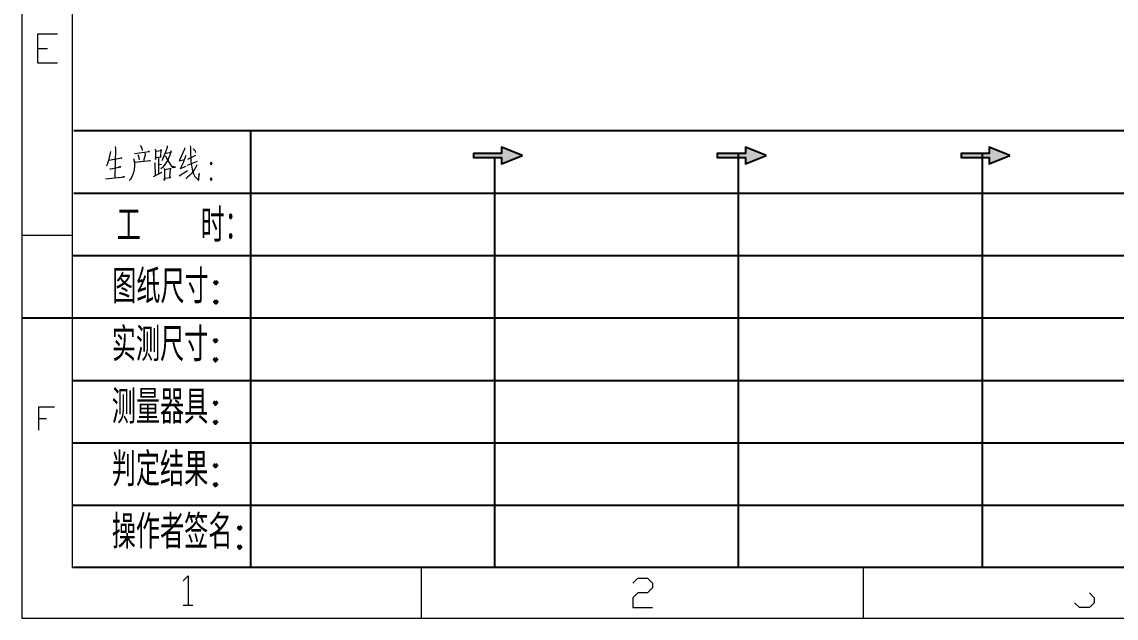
# Model space of a CAD drawing. Header units: millimetres. Extents: x 494 to 18201, y 224 to 11417.
# Drawn here: x 16044 to 16728, y 1870 to 2242 of the extents above; entities that cross this region are included whole.
import ezdxf
from ezdxf.enums import TextEntityAlignment as Align

# ---------------------------------------------------------------- set-up
doc = ezdxf.new("R2010")
doc.units = ezdxf.units.MM
doc.layers.add('DIM', color=7, linetype='Continuous')
doc.styles.add('chinesef_fs', font='txt.shx', dxfattribs={"bigfont": 'gbcbig.shx'})
doc.styles.add('gbenor_', font='gbenor.shx', dxfattribs={"bigfont": 'gbcbig'})
doc.styles.add('TXT', font='txt.shx', dxfattribs={"width": 0.8, "bigfont": 'ctxt.shx'})

# ---------------------------------------------------------------- blocks, each defined once
blk = doc.blocks.new('U9')
for points in [[(-1468.21, -974.4), (-1468.21, -977.47), (-1457.97, -973.37), (-1468.21, -969.28), (-1468.21, -972.35), (-1482.11, -972.35), (-1482.11, -974.4)], [(-1347.71, -974.4), (-1347.71, -977.47), (-1337.48, -973.37), (-1347.71, -969.28), (-1347.71, -972.35), (-1361.61, -972.35), (-1361.61, -974.4)], [(-1227.22, -974.4), (-1227.22, -977.47), (-1216.98, -973.37), (-1227.22, -969.28), (-1227.22, -972.35), (-1241.12, -972.35), (-1241.12, -974.4)]]:
    blk.add_hatch(color=3).paths.add_polyline_path(points)
at = {"color": 254, "lineweight": 18}
for p, q in [((-1705.29, 0), (-1705.29, -1202.02)), ((-1680.34, -1177.07), (-1680.34, -24.96)), ((-1705.29, -1012.78), (-1680.34, -1012.78)), ((-1680.34, -1177.07), (-24.96, -1177.07)), ((-1705.29, -1202.02), (0, -1202.02))]:
    blk.add_line(p, q, dxfattribs=at)
for p, q in [((-1679.7, -961.04), (-628.14, -961.04)), ((-1679.7, -991.91), (-628.14, -991.91)), ((-1680.26, -1022.77), (-628.14, -1022.77)), ((-1705.22, -1053.64), (-628.14, -1053.64)), ((-1680.26, -1084.51), (-628.14, -1084.51)), ((-1680.26, -1115.37), (-628.14, -1115.37)), ((-1680.26, -1146.24), (-628.14, -1146.24))]:
    blk.add_line(p, q)
at = {"color": 254}
for p, q in [((-1592.17, -1177.07), (-1592.17, -961.04)), ((-1351.11, -1177.07), (-1351.11, -972.35)), ((-1230.61, -1177.07), (-1230.61, -972.35)), ((-1471.6, -1177.07), (-1471.6, -974.31)), ((-628.14, -1177.07), (-1679.7, -1177.07))]:
    blk.add_line(p, q, dxfattribs=at)
at = {"color": 254, "linetype": 'Continuous', "lineweight": 18}
for p, q in [((-1507.73, -1202.02), (-1507.73, -1177.07)), ((-1289.37, -1202.02), (-1289.37, -1177.07))]:
    blk.add_line(p, q, dxfattribs=at)
at = {"color": 92, "lineweight": 18}
for points in [[(-1687.71, -927.72), (-1697.4, -927.72), (-1697.4, -913.16), (-1687.71, -913.16)], [(-1697.4, -920.44), (-1692.56, -920.44)], [(-1696.98, -1109.19), (-1696.98, -1097.56), (-1689.24, -1097.56)], [(-1696.98, -1103.38), (-1693.11, -1103.38)], [(-1625.59, -1183.55), (-1623.16, -1181.12), (-1623.16, -1195.68)], [(-1403.4, -1184.69), (-1400.97, -1182.27), (-1396.12, -1182.27), (-1393.7, -1184.69), (-1393.7, -1187.12), (-1396.12, -1189.55), (-1400.97, -1189.55), (-1403.4, -1191.97), (-1403.4, -1196.82), (-1393.7, -1196.82)], [(-1177.76, -1189.55), (-1175.34, -1191.97), (-1175.34, -1194.4), (-1177.76, -1196.82), (-1182.61, -1196.82), (-1185.04, -1194.4)], [(-1625.59, -1195.68), (-1620.74, -1195.68)]]:
    blk.add_lwpolyline(points, dxfattribs=at)
at = {"color": 92, "lineweight": 0}
for points in [[(-1661.5, -971.39), (-1661.6, -972.22), (-1662.08, -974.27), (-1662.46, -975.78), (-1662.94, -977.28), (-1663.42, -978.65)], [(-1659.2, -968.93), (-1659.01, -969.89), (-1659.4, -984.4)], [(-1649.62, -972.35), (-1642.15, -971.39), (-1642.44, -971.26), (-1643.01, -971.53)], [(-1647.23, -975.5), (-1647.33, -974.54), (-1647.8, -973.04)], [(-1646.85, -968.38), (-1646.08, -969.75), (-1645.79, -970.85)], [(-1644.45, -972.22), (-1644.36, -973.17), (-1645.22, -976.05)], [(-1639.38, -970.16), (-1639.18, -971.12), (-1639.18, -972.35), (-1639.18, -974.27), (-1639.18, -975.37), (-1639.09, -974.41), (-1636.5, -974), (-1636.69, -974), (-1636.5, -970.43), (-1636.5, -970.71), (-1636.5, -970.98), (-1639.09, -971.39)], [(-1634.2, -972.08), (-1633.92, -972.22), (-1631.42, -971.67), (-1631.62, -971.12), (-1632.19, -973.17), (-1632.77, -974.68), (-1633.24, -975.64), (-1633.92, -976.73), (-1634.97, -978.24), (-1635.83, -979.34), (-1636.6, -980.02)], [(-1633.44, -968.52), (-1633.53, -969.34), (-1634.49, -972.08), (-1635.06, -973.59), (-1635.83, -975.37), (-1636.12, -975.91)], [(-1624.91, -969.61), (-1625.01, -970.3), (-1626.54, -973.86), (-1627.5, -975.91), (-1624.91, -975.37)], [(-1624.24, -973.31), (-1625.68, -977.28), (-1626.83, -979.61), (-1627.02, -979.75), (-1624.05, -978.65)], [(-1623.28, -975.09), (-1619.26, -973.17)], [(-1622.13, -968.52), (-1622.04, -969.2), (-1622.04, -972.35), (-1621.85, -974.68), (-1621.75, -976.05), (-1621.56, -977.56), (-1621.37, -978.93), (-1621.17, -980.3), (-1620.89, -981.39), (-1620.41, -982.49), (-1619.74, -983.72), (-1619.07, -984.54), (-1618.4, -985.22), (-1617.92, -985.5), (-1617.73, -982.21), (-1618.11, -985.36)], [(-1619.26, -971.8), (-1619.55, -971.26), (-1620.6, -970.03)], [(-1662.27, -975.64), (-1655.85, -974.54), (-1656.04, -974.41), (-1656.43, -974.68)], [(-1649.62, -976.19), (-1649.62, -978.38), (-1649.82, -980.3), (-1650.1, -981.8), (-1650.58, -983.03), (-1651.16, -984.27), (-1651.64, -985.09), (-1652.21, -985.77)], [(-1642.44, -975.91), (-1641.87, -975.78), (-1641.77, -975.91), (-1649.62, -976.73), (-1649.62, -976.19), (-1649.91, -974.95)], [(-1639.76, -976.73), (-1639.57, -977.28), (-1639.47, -983.17)], [(-1637.75, -974.27), (-1637.84, -982.35)], [(-1637.75, -977.83), (-1636.31, -977.56)], [(-1634.59, -973.45), (-1634.3, -973.72), (-1633.15, -975.78), (-1632.1, -977.42), (-1631.23, -978.79), (-1630.95, -979.06), (-1629.41, -979.06), (-1631.04, -978.79), (-1631.81, -977.83)], [(-1618.88, -977.97), (-1618.97, -978.51), (-1619.74, -979.88), (-1620.51, -980.98), (-1621.37, -982.07), (-1622.42, -983.17), (-1623.47, -984.13), (-1624.34, -984.81)], [(-1623.47, -978.1), (-1618.49, -976.19)], [(-1663.9, -984.81), (-1659.3, -984.4), (-1654.51, -983.86), (-1654.8, -983.72), (-1655.56, -983.99)], [(-1661.79, -979.88), (-1661.6, -979.88), (-1661.41, -979.88), (-1656.43, -978.93), (-1656.81, -978.93), (-1657.48, -979.06)], [(-1640.24, -983.72), (-1636.02, -981.53)], [(-1635.06, -979.61), (-1634.87, -980.3), (-1634.87, -985.63), (-1634.97, -984.95), (-1634.87, -984.54), (-1631.71, -984.27), (-1632.1, -984.27), (-1631.81, -980.16), (-1631.81, -979.61), (-1631.62, -980.02), (-1632.1, -980.02), (-1634.78, -980.43)], [(-1627.59, -983.44), (-1623.38, -980.84)]]:
    blk.add_lwpolyline(points, dxfattribs=at)
for points in [[(-1457.97, -973.37), (-1468.21, -969.28), (-1468.21, -972.35), (-1482.11, -972.35), (-1482.11, -974.4), (-1468.21, -974.4), (-1468.21, -977.47), (-1457.97, -973.37)], [(-1337.48, -973.37), (-1347.71, -969.28), (-1347.71, -972.35), (-1361.61, -972.35), (-1361.61, -974.4), (-1347.71, -974.4), (-1347.71, -977.47), (-1337.48, -973.37)], [(-1216.98, -973.37), (-1227.22, -969.28), (-1227.22, -972.35), (-1241.12, -972.35), (-1241.12, -974.4), (-1227.22, -974.4), (-1227.22, -977.47), (-1216.98, -973.37)]]:
    blk.add_lwpolyline(points)
for points in [[(-1611.79, -977.97), (-1611.31, -977.28), (-1611.79, -976.6), (-1612.27, -977.28)], [(-1611.79, -985.77), (-1611.31, -985.09), (-1611.79, -984.4), (-1612.27, -985.09)]]:
    blk.add_lwpolyline(points, close=True, dxfattribs=at)
at = {"color": 3, "style": 'chinesef_fs'}
for s, p in [('工  时：', (-1658.45, -1016.18)), ('图纸尺寸:', (-1660.66, -1046.4)), ('实测尺寸:', (-1660.86, -1075.04)), ('测量器具:', (-1660.86, -1105.91)), ('判定结果:', (-1660.86, -1136.78)), ('操作者签名:', (-1660.86, -1167.64))]:
    blk.add_text(s, height=16.562, dxfattribs=at).set_placement(p)
at = {"lineweight": 18, "style": 'gbenor_'}
blk.add_attdef('文档路径', (-272.46, -941.27), '', height=11.97, dxfattribs=at)
at = {"lineweight": 20, "style": 'TXT'}
for tag, height, p in [('18-**-**', 11.02, (-447.23, -1029.37)), ('客户名称', 10.87, (-531.85, -1111.72, 0)), ('料厚:', 10.87, (-531.73, -1139.24, 0))]:
    blk.add_attdef(tag, text='', height=height, dxfattribs=at).set_placement(p, align=Align.MIDDLE)
for tag, p, height in [('88888', (-457.83, -1062.2), 10.02), ('材质:', (-565.48, -1088.8, 0), 10.87), ('核准', (-445.4, -1116.08, 0), 10.87), ('设计', (-445.79, -1142.51, 0), 10.87), ('绘图', (-446.15, -1168.95, 0), 10.87)]:
    blk.add_attdef(tag, p, '', height=height, dxfattribs=at)
for tag, p, height, width in [('3', (-199.16, -1062.58), 10.67, 0.7), ('4', (-199.16, -1089.19), 10.67, 0.7), ('核准日期', (-329.67, -1118.33, 0), 10.87, 0.68), ('设计日期', (-329.67, -1145.11, 0), 10.87, 0.68), ('1', (-187.58, -1144.16), 9.85, 0.7), ('绘图日期', (-329.78, -1170.73, 0), 10.87, 0.68), ('2', (-198.99, -1168.84), 9.85, 0.7)]:
    blk.add_attdef(tag, p, '', height=height, dxfattribs=dict(at, width=width))

msp = doc.modelspace()

# ---------------------------------------------------------------- block references
at = {"layer": 'DIM', "ltscale": 1.418068, "xscale": 1.264435379605522, "yscale": 1.26443537960024, "zscale": 1.264435379605522}
msp.add_blockref('U9', (18200.68659, 3389.58324), dxfattribs=at)

doc.saveas('drawing.dxf')
